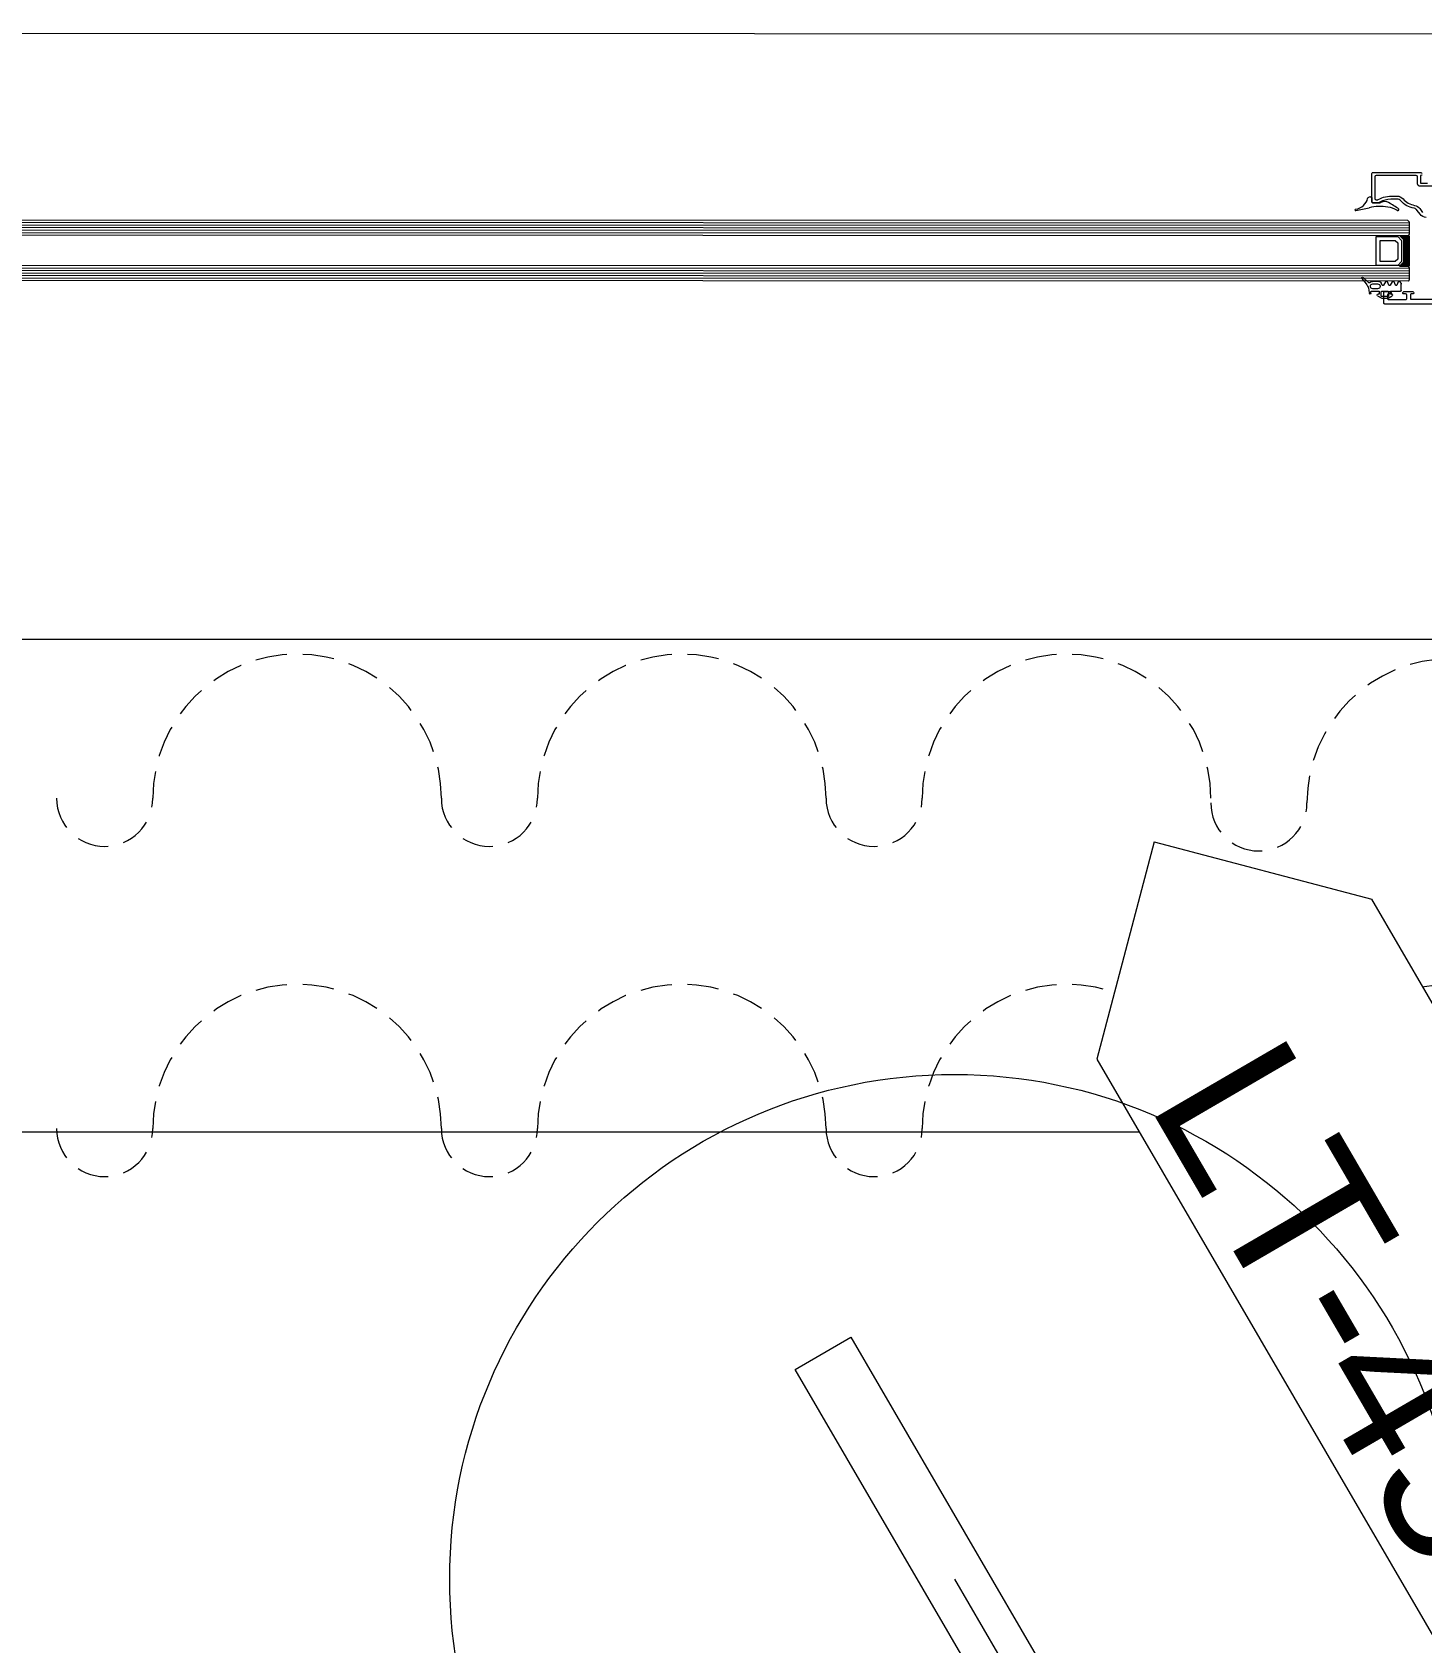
# Model space of a CAD drawing. Header units: centimetres. Extents: x 118932 to 154602, y -32682 to -23521.
# Drawn here: x 139705.6 to 139760.7, y -29514.9 to -29451.1 of the extents above; entities that cross this region are included whole.
import ezdxf

# ---------------------------------------------------------------- set-up
doc = ezdxf.new("R2010")
doc.units = ezdxf.units.CM
doc.header["$LTSCALE"] = 50
doc.header["$MEASUREMENT"] = 0
doc.linetypes.add('Dash', pattern=[6.35, 3.175, -3.175])
doc.linetypes.add('HIDDEN', pattern=[0.375, 0.25, -0.125])
for name, color, linetype, lineweight, true_color in [('GEN_00_BL_Yazı', 7, 'Continuous', 0, 0x4f5250), ('GEN_02_TF_Aydınlatma', 7, 'Continuous', 9, 0xf6a950), ('GEN_02_TF_Mobilya', 7, 'Continuous', 5, 0x745e3d), ('GEN_02_TF_Pencere', 7, 'Continuous', 9, 0x6093ac), ('GEN_05_ML_Alçıpan_giydirme', 7, 'Continuous', 18, 0x7ebab5), ('GEN_05_ML_Mermer', 7, 'Continuous', 9, 0x9d8692)]:
    doc.layers.add(name, color=color, linetype=linetype, lineweight=lineweight, true_color=true_color)
doc.layers.add('GEN_02_TF_Halı', color=7, linetype='Continuous', lineweight=5, true_color=0x903373, transparency=0.8)
doc.styles.add('Arial_6', font='arial.ttf', dxfattribs={"height": 59.5325})

# ---------------------------------------------------------------- blocks, each defined once
blk = doc.blocks.new('P9_')
at = {"layer": 'GEN_02_TF_Pencere'}
for p, q in [((162811.707, -20406.56, 0), (162811.745, -20406.56, 0)), ((162811.745, -20406.56, 0), (162811.745, -20406.56, 0)), ((162811.775, -20406.585, 0), (162811.775, -20406.769, 0)), ((162811.805, -20406.795, 0), (162812.066, -20406.795, 0)), ((162812.116, -20406.784, 0), (162812.135, -20406.775, 0)), ((162812.803, -20407.101, 0), (162812.791, -20407.099, 0)), ((162813.199, -20407.495, 0), (162735.325, -20407.47, 0)), ((162813.255, -20407.595, 0), (162735.325, -20407.57, 0)), ((162813.255, -20407.695, 0), (162735.325, -20407.67, 0)), ((162813.255, -20407.795, 0), (162735.325, -20407.77, 0)), ((162813.255, -20407.895, 0), (162735.325, -20407.87, 0)), ((162813.255, -20407.995, 0), (162735.325, -20407.97, 0)), ((162813.199, -20407.495, 0), (162813.255, -20407.551, 0)), ((162813.255, -20407.551, 0), (162813.255, -20408.051, 0)), ((162813.211, -20408.095, 0), (162735.325, -20408.07, 0)), ((162811.955, -20409.271, 0), (162811.955, -20408.131, 0)), ((162811.955, -20408.131, 0), (162812.805, -20408.131, 0)), ((162812.105, -20409.121, 0), (162812.105, -20408.281, 0)), ((162812.105, -20408.281, 0), (162812.705, -20408.281, 0)), ((162812.705, -20408.281, 0), (162812.805, -20408.381, 0)), ((162812.805, -20408.131, 0), (162812.955, -20408.281, 0)), ((162812.805, -20408.381, 0), (162812.805, -20409.021, 0)), ((162813.255, -20408.101, 0), (162812.88, -20408.101, 0)), ((162812.88, -20408.101, 0), (162813.03, -20408.251, 0)), ((162812.895, -20408.101, 0), (162812.895, -20408.116, 0)), ((162812.935, -20408.101, 0), (162812.935, -20408.156, 0)), ((162812.955, -20408.281, 0), (162812.955, -20409.121, 0)), ((162812.975, -20408.101, 0), (162812.975, -20408.196, 0)), ((162813.015, -20408.101, 0), (162813.015, -20408.236, 0)), ((162813.03, -20408.251, 0), (162813.03, -20409.151, 0)), ((162813.055, -20408.101, 0), (162813.054, -20409.301, 0)), ((162813.095, -20408.101, 0), (162813.094, -20409.301, 0)), ((162813.135, -20408.101, 0), (162813.134, -20409.301, 0)), ((162813.175, -20408.101, 0), (162813.174, -20409.301, 0)), ((162813.255, -20408.051, 0), (162813.205, -20408.101, 0)), ((162813.215, -20408.101, 0), (162813.214, -20409.301, 0)), ((162813.254, -20409.301, 0), (162813.255, -20408.101, 0)), ((162813.255, -20408.101, 0), (162813.254, -20409.301, 0)), ((162813.255, -20408.101, 0), (162813.255, -20408.101, 0)), ((162812.705, -20409.121, 0), (162812.105, -20409.121, 0)), ((162812.805, -20409.021, 0), (162812.705, -20409.121, 0)), ((162812.955, -20409.121, 0), (162812.805, -20409.271, 0)), ((162813.03, -20409.151, 0), (162812.879, -20409.301, 0)), ((162812.935, -20409.246, 0), (162812.934, -20409.301, 0)), ((162812.975, -20409.206, 0), (162812.974, -20409.301, 0)), ((162813.015, -20409.166, 0), (162813.014, -20409.301, 0)), ((162813.254, -20409.295, 0), (162735.324, -20409.27, 0)), ((162813.254, -20409.395, 0), (162735.324, -20409.37, 0)), ((162813.254, -20409.495, 0), (162735.324, -20409.47, 0)), ((162813.254, -20409.595, 0), (162735.324, -20409.57, 0)), ((162813.254, -20409.695, 0), (162735.324, -20409.67, 0)), ((162813.254, -20409.795, 0), (162735.324, -20409.77, 0)), ((162813.211, -20409.895, 0), (162735.324, -20409.87, 0)), ((162811.377, -20409.793, 0), (162811.555, -20410.008, 0)), ((162811.641, -20409.952, 0), (162811.429, -20409.754, 0)), ((162812.805, -20409.271, 0), (162811.955, -20409.271, 0)), ((162812.879, -20409.301, 0), (162813.254, -20409.301, 0)), ((162812.894, -20409.286, 0), (162812.894, -20409.301, 0)), ((162813.204, -20409.301, 0), (162813.254, -20409.351, 0)), ((162813.254, -20409.851, 0), (162813.211, -20409.895, 0)), ((162813.254, -20409.351, 0), (162813.254, -20409.851, 0)), ((162811.719, -20410.112, 0), (162811.719, -20410.093, 0)), ((162811.739, -20410.382, 0), (162811.739, -20410.322, 0)), ((162811.769, -20410.295, 0), (162812.069, -20410.295, 0)), ((162812.053, -20409.907, 0), (162811.799, -20409.907, 0)), ((162811.819, -20410.005, 0), (162812.005, -20410.004, 0)), ((162812.005, -20410.2, 0), (162811.819, -20410.2, 0)), ((162812.006, -20410.474, 0), (162812.17, -20410.577, 0)), ((162812.069, -20410.41, 0), (162812.029, -20410.41, 0)), ((162812.069, -20410.295, 0), (162812.069, -20410.41, 0)), ((162812.105, -20410.093, 0), (162812.105, -20410.112, 0)), ((162812.105, -20410.093, 0), (162812.105, -20410.093, 0)), ((162812.186, -20410.058, 0), (162812.147, -20409.964, 0)), ((162812.147, -20409.964, 0), (162812.147, -20409.964, 0)), ((162812.15, -20410.48, 0), (162812.149, -20410.322, 0)), ((162812.158, -20410.303, 0), (162812.158, -20410.303, 0)), ((162812.179, -20410.295, 0), (162812.409, -20410.295, 0)), ((162812.41, -20410.507, 0), (162812.18, -20410.507, 0)), ((162812.319, -20409.921, 0), (162812.241, -20410.061, 0)), ((162812.45, -20410.057, 0), (162812.395, -20409.924, 0)), ((162812.42, -20410.577, 0), (162812.583, -20410.473, 0)), ((162812.439, -20410.321, 0), (162812.44, -20410.48, 0)), ((162812.583, -20409.921, 0), (162812.505, -20410.061, 0)), ((162812.519, -20410.41, 0), (162812.519, -20410.295, 0)), ((162812.519, -20410.295, 0), (162812.914, -20410.295, 0)), ((162812.559, -20410.41, 0), (162812.519, -20410.41, 0)), ((162812.714, -20410.057, 0), (162812.659, -20409.924, 0)), ((162812.826, -20409.924, 0), (162812.771, -20410.057, 0)), ((162812.934, -20409.978, 0), (162812.901, -20409.921, 0)), ((162812.944, -20410.268, 0), (162812.944, -20410.017, 0)), ((162812.17, -20410.577, 0), (162812.42, -20410.577, 0))]:
    blk.add_line(p, q, dxfattribs=at)
at = {"layer": 'GEN_02_TF_Pencere', "extrusion": (0, 0, -1), "elevation": 0}
for points in [[(-162813.756, -20405.685, 0.41421), (-162813.726, -20405.715), (-162813.706, -20405.715), (-162813.706, -20406.015), (-162813.976, -20406.015)], [(-162814.189, -20406.135), (-162813.686, -20406.135, 0.414213), (-162813.586, -20406.035), (-162813.586, -20405.765, -0.414213), (-162813.536, -20405.715), (-162811.946, -20405.715, -0.414213), (-162811.896, -20405.765), (-162811.895, -20406.625, -0.414213), (-162811.945, -20406.675), (-162811.997, -20406.675, -0.127549), (-162812.031, -20406.666, 0.13898), (-162812.626, -20406.526), (-162812.774, -20406.526, 0.215322), (-162813.014, -20406.635, -0.168624), (-162813.471, -20406.893, 0.197358), (-162813.676, -20407.024), (-162813.784, -20407.178, -0.244575)], [(-162813.931, -20407.375, 0.244575), (-162813.686, -20407.247), (-162813.578, -20407.093, -0.197358), (-162813.45, -20407.011, 0.168624), (-162812.924, -20406.714, -0.215322), (-162812.774, -20406.646), (-162812.528, -20406.646, -0.114883), (-162812.091, -20406.77, 0.126996), (-162811.994, -20406.795), (-162811.805, -20406.795, 0.414213), (-162811.775, -20406.765), (-162811.776, -20405.625, 0.414213), (-162811.806, -20405.595), (-162811.806, -20405.595), (-162813.726, -20405.595, 0.41421), (-162813.756, -20405.625)], [(-162822.224, -20410.806), (-162812.284, -20410.803, 0.414214), (-162812.254, -20410.773), (-162812.254, -20410.333, 0.414214), (-162812.284, -20410.303), (-162812.484, -20410.303, 0.414214), (-162812.554, -20410.373, 0.414214), (-162812.524, -20410.403), (-162812.444, -20410.403, -0.414214), (-162812.394, -20410.453), (-162812.394, -20410.573, -0.414214), (-162812.444, -20410.623), (-162813.114, -20410.624, -0.414214), (-162813.164, -20410.574), (-162813.164, -20410.454, -0.414214), (-162813.114, -20410.404), (-162813.034, -20410.403, 0.414214), (-162813.004, -20410.373, 0.414214), (-162813.074, -20410.304), (-162813.384, -20410.304, 0.414214), (-162813.434, -20410.354), (-162813.434, -20410.374, 0.414214), (-162813.404, -20410.404), (-162813.334, -20410.404, -0.414214), (-162813.304, -20410.434), (-162813.304, -20410.604), (-162814.724, -20410.604, -0.414214)]]:
    blk.add_lwpolyline(points, format="xyb", dxfattribs=at)
at = {"layer": 'GEN_02_TF_Pencere'}
for centre, major_axis, start_param, end_param in [((162810.981, -20406.527, 0), (-0.64, 0), 1.805526, 2.955356), ((162811.707, -20406.644, 0), (0.1, 0), 1.570967, 2.940044), ((162811.745, -20406.585, 0), (-0.03, 0), 3.141594, 4.712388), ((162811.139, -20407.073, 0), (-0.03, 0), -1.226961, -0.000036), ((162811.139, -20407.073, 0), (0.03, 0), 3.142037, 4.994419), ((162809.329, -20399.822, 0), (-8.856, 0.003), 1.777943, 1.838474), ((162812.12, -20408.236, 0), (1.549, 0), 1.378609, 1.866448), ((162811.805, -20406.769, 0), (-0.03, 0), 0.000001, 1.570795), ((162812.066, -20406.711, 0), (0.1, 0), -1.570782, -1.053513), ((162812.279, -20406.982, 0), (0.286, 0), 0.956763, 2.099792), ((162812.254, -20407.686, 0), (-0.88, 0), 4.086507, 4.527649), ((162810.507, -20409.276, 0), (-3.543, 0.001), 3.990064, 4.134382), ((162812.801, -20407.068, 0), (-0.0382, 0), 0.629084, 1.300082), ((162812.803, -20407.059, 0), (-0.05, 0), 1.57101, 3.466737)]:
    blk.add_ellipse(centre, major_axis=major_axis, ratio=0.839387, start_param=start_param, end_param=end_param, dxfattribs=at)
at = {"layer": 'GEN_02_TF_Pencere', "extrusion": (0, 0, -1)}
for centre, major_axis, start_param, end_param in [((162811.405, -20409.775, 0), (-0.0344, 0), -0.614619, 2.340265), ((162812.356, -20409.937, 0), (-0.0413, 0), 0.458705, 2.776142), ((162812.62, -20409.937, 0), (-0.0413, 0), 0.458704, 2.776141), ((162812.864, -20409.937, 0), (0.0413, 0), 3.504733, 5.82217), ((162811.151, -20410.268, 0), (-0.5, 0), 2.512106, 2.949893), ((162811.675, -20409.919, 0), (-0.0509, 0), 3.745027, 5.454025), ((162807.384, -20410.911, 0), (-4.337, 0.001), 2.949895, 3.003759), ((162811.709, -20410.383, 0), (-0.03, 0), 3.140437, 6.105223), ((162811.799, -20409.995, 0), (0.1, 0), 3.745027, 4.711234), ((162811.819, -20410.093, 0), (0.1, 0), 3.140436, 4.711234), ((162811.819, -20410.112, 0), (-0.1, 0), 4.711232, 6.28203), ((162811.769, -20410.322, 0), (-0.03, 0), -0.001157, 1.56964), ((162812.029, -20410.445, 0), (-0.04, 0), -0.948289, 1.56964), ((162812.005, -20410.093, 0), (-0.1, 0), 1.569641, 3.140438), ((162812.005, -20410.112, 0), (-0.1, 0), 3.140436, 4.711234), ((162812.053, -20409.995, 0), (0.1, 0), 4.711235, 5.320589), ((162812.053, -20409.995, 0), (-0.1, 0), 2.178997, 2.788351), ((162812.179, -20410.322, 0), (0.03, 0), 3.140439, 3.925836), ((162812.18, -20410.48, 0), (-0.03, 0), 4.711233, 6.282031), ((162812.179, -20410.322, 0), (0.03, 0), 3.925836, 4.711232), ((162812.214, -20410.048, 0), (-0.03, 0), 3.628945, 5.929947), ((162812.409, -20410.321, 0), (0.03, 0), 4.711232, 6.282029), ((162812.41, -20410.48, 0), (0.03, 0), -0.001157, 1.56964), ((162812.479, -20410.048, 0), (0.03, 0), 0.487351, 2.788352), ((162812.559, -20410.445, 0), (0.04, 0), 4.711234, 7.229163), ((162812.742, -20410.048, 0), (-0.03, 0), 3.490789, 5.931679), ((162812.914, -20410.268, 0), (-0.03, 0), 3.140437, 4.711235), ((162812.844, -20410.017, 0), (-0.1, 0), 2.680578, 3.140437)]:
    blk.add_ellipse(centre, major_axis=major_axis, ratio=0.881548, start_param=start_param, end_param=end_param, dxfattribs=at)
at = {"layer": 'GEN_05_ML_Mermer', "elevation": 0}
blk.add_lwpolyline([(162826.321, -20424.099), (162631.32, -20424.1), (162631.327, -20400.033), (162826.321, -20400.093)], close=True, dxfattribs=at)
blk = doc.blocks.new('DOGRAMA LEVEL 0 B BLOK')
at = {"layer": 'GEN_05_ML_Alçıpan_giydirme', "color": 1}
blk.add_blockref('P9_', (-162726.87, 20294.999, 0), dxfattribs=at)
blk = doc.blocks.new('Drapery Nest - Drape-V397-TYPE F')
at = {"layer": 'GEN_02_TF_Mobilya', "linetype": 'HIDDEN'}
for points in [[(0, 95.25, -1), (0, 133.35, 1), (0, 247.65, -1), (0, 285.75, 1), (0, 400.05, -1), (0, 438.15, 1), (0, 400.05, -1), (0, 285.75, 1), (0, 247.65, -1), (0, 133.35, 1), (0, 95.25, -1), (0, -19.05, 1)], [(-1.81, -361.95, -1), (-1.81, -323.85, 1), (-1.81, -209.55, -1), (-1.81, -171.45, 1), (-1.81, -57.15, -1), (-1.81, -19.05, 1), (-1.81, -57.15, -1), (-1.81, -171.45, 1), (-1.81, -209.55, -1), (-1.81, -323.85, 1), (-1.81, -361.95, -1), (-1.81, -476.25, 1)]]:
    blk.add_lwpolyline(points, format="xyb", close=True, dxfattribs=at)
blk = doc.blocks.new('Drapery Nest - Drape-V396-TYPE F')
at = {"layer": 'GEN_02_TF_Mobilya', "linetype": 'HIDDEN'}
for points in [[(0, 95.25, -1), (0, 133.35, 1), (0, 247.65, -1), (0, 285.75, 1), (0, 400.05, -1), (0, 438.15, 1), (0, 400.05, -1), (0, 285.75, 1), (0, 247.65, -1), (0, 133.35, 1), (0, 95.25, -1), (0, -19.05, 1)], [(0, -361.95, -1), (0, -323.85, 1), (0, -209.55, -1), (0, -171.45, 1), (0, -57.15, -1), (0, -19.05, 1), (0, -57.15, -1), (0, -171.45, 1), (0, -209.55, -1), (0, -323.85, 1), (0, -361.95, -1), (0, -476.25, 1)]]:
    blk.add_lwpolyline(points, format="xyb", close=True, dxfattribs=at)
blk = doc.blocks.new('FFE Tag-Multi-MSD - FFE Tag-Multi-MSD-8152404-TYPE A-01 - FURNITURE PLAN')
blk.add_wipeout([(-8.761, 0), (-6.189, 2.572), (6.189, 2.572), (8.761, 0), (6.189, -2.572), (-6.189, -2.572)]).dxf.layer = 'GEN_00_BL_Yazı'
at = {"layer": 'GEN_00_BL_Yazı'}
for p, q in [((-8.761, 0), (-6.189, 2.572)), ((6.189, 2.572), (-6.189, 2.572)), ((8.761, 0), (6.189, 2.572)), ((-8.761, 0), (-6.189, -2.572)), ((8.761, 0), (6.189, -2.572)), ((-6.189, -2.572), (6.189, -2.572))]:
    blk.add_line(p, q, dxfattribs=at)
blk = doc.blocks.new('LT-454')
at = {"layer": 'GEN_00_BL_Yazı', "insert": (-8, 0), "char_height": 6, "attachment_point": 1, "rotation": 90, "style": 'Arial_6'}
blk.add_mtext('LT-454', dxfattribs=at)
blk = doc.blocks.new('*U614')
at = {"layer": 'GEN_02_TF_Aydınlatma'}
for p, q in [((-12.7, 279.45), (12.7, 279.45)), ((-12.7, -26.48), (-12.7, 279.45)), ((12.7, 279.45), (12.7, -26.48))]:
    blk.add_line(p, q, dxfattribs=at)
at = {"layer": 'GEN_02_TF_Aydınlatma', "linetype": 'Dash', "lineweight": 5}
blk.add_line((0, 175.92), (0, -178.08), dxfattribs=at)
at = {"layer": 'GEN_00_BL_Yazı', "xscale": 24.48801272789175, "yscale": 24.48801272789175, "zscale": 24.48801272789175, "rotation": 90}
blk.add_blockref('FFE Tag-Multi-MSD - FFE Tag-Multi-MSD-8152404-TYPE A-01 - FURNITURE PLAN', (215.39, 173.97), dxfattribs=at)
at = {"layer": 'GEN_02_TF_Aydınlatma'}
blk.add_circle((0, 175.92), 200, dxfattribs=at)
at = {"layer": 'GEN_00_BL_Yazı', "xscale": 10, "yscale": 10, "zscale": 10, "rotation": 180}
blk.add_blockref('LT-454', (140.82, 300.89), dxfattribs=at)
blk = doc.blocks.new('b blok level 0 tefriş')
at = {"layer": 'GEN_02_TF_Halı', "elevation": 0}
blk.add_lwpolyline([(602.678, -42.215), (602.678, 69.991), (382.678, 69.991), (382.678, -350.009), (602.678, -350.009), (602.678, -331.774)], dxfattribs=at)
at = {"xscale": 0.1000000000000026, "yscale": 0.1000000000000026, "zscale": 0.1000000000000026, "rotation": 90}
for name, p in [('Drapery Nest - Drape-V397-TYPE F', (509.045, 83.223, 0)), ('Drapery Nest - Drape-V396-TYPE F', (509.045, 70.138, 0))]:
    blk.add_blockref(name, p, dxfattribs=at)
at = {"layer": 'GEN_02_TF_Aydınlatma', "xscale": 0.09999999999999998, "yscale": 0.09999999999999998, "zscale": 0.09999999999999998, "rotation": 30.2196809235572}
blk.add_blockref('*U614', (509.655, 37.082, 0), dxfattribs=at)

msp = doc.modelspace()

# ---------------------------------------------------------------- block references
msp.add_blockref('DOGRAMA LEVEL 0 B BLOK', (139673.806, -29346.079, 0))

# ---------------------------------------------------------------- next in the draw order: block references
msp.add_blockref('b blok level 0 tefriş', (139241.383, -29564.691, 0))

doc.saveas('drawing.dxf')
